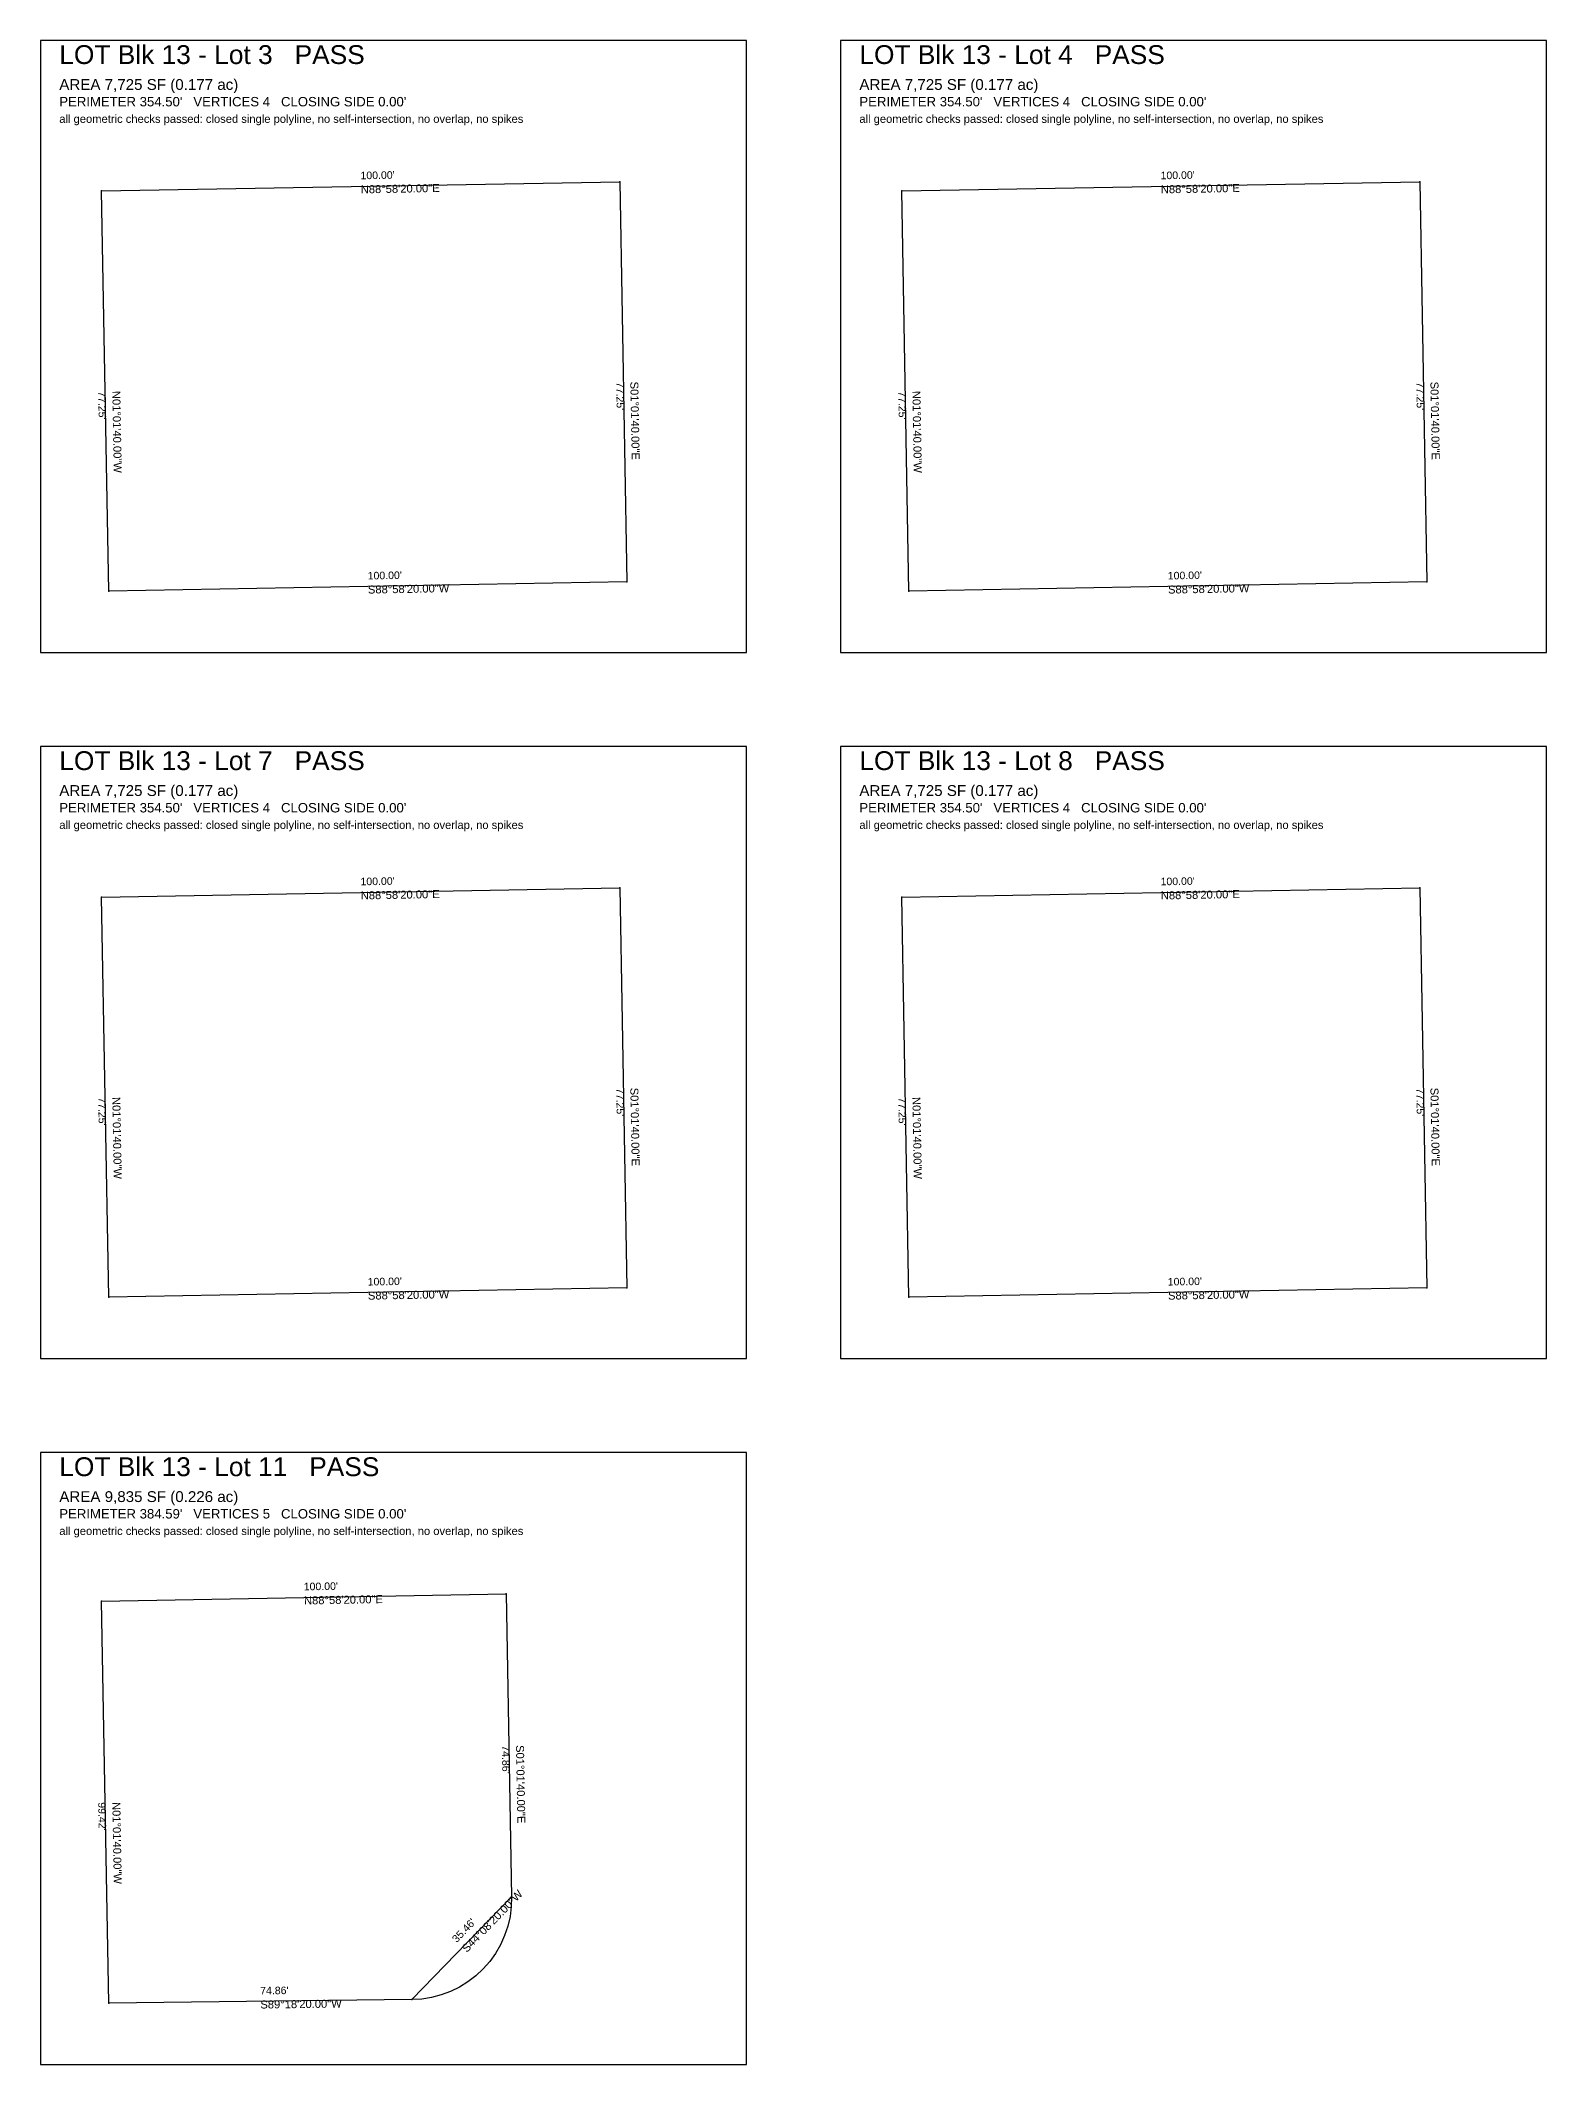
# Model space of a CAD drawing. Extents: x 0 to 1320, y -600 to 260.
# Drawn here: x 680 to 1320, y -600 to 260 of the extents above; entities that cross this region are included whole.
import ezdxf

# ---------------------------------------------------------------- set-up
doc = ezdxf.new("R2010")
doc.units = 0
for name, pattern in [('ROT_0.69', [0]), ('ROT_1.03', [0]), ('ROT_271.03', [0]), ('ROT_45.86', [0])]:
    doc.linetypes.add(name, pattern=pattern)
for name, color, linetype in [('LOT_POLYLINE', 4, 'CONTINUOUS'), ('SHEET_FRAME', 2, 'CONTINUOUS'), ('SHEET_LABELS', 7, 'CONTINUOUS')]:
    doc.layers.add(name, color=color, linetype=linetype)
doc.styles.get("Standard").update_dxf_attribs({"font": 'Arial'})

msp = doc.modelspace()

# ---------------------------------------------------------------- linework, layer by layer
at = {"layer": 'LOT_POLYLINE'}
for points in [[(709.0507, 26), (706, 196.0509), (926.1306, 200), (929.1813, 29.9491)], [(1049.0507, 26), (1046, 196.0509), (1266.1306, 200), (1269.1813, 29.9491)], [(709.0507, -274), (706, -103.9491), (926.1306, -100), (929.1813, -270.0509)], [(1049.0507, -274), (1046, -103.9491), (1266.1306, -100), (1269.1813, -270.0509)], [(709.0662, -574), (706, -403.0841), (877.913, -400), (880.2216, -528.687), (837.7643, -572.4401)]]:
    msp.add_lwpolyline(points, close=True, dxfattribs=at)
msp.add_lwpolyline([(880.2216, -528.687), (880.089, -532.9189), (879.5407, -537.1172), (878.582, -541.2412), (877.2222, -545.2509), (875.4746, -549.1074), (873.3561, -552.7732), (870.8872, -556.2129), (868.0918, -559.3929), (864.9972, -562.2825), (861.6333, -564.8537), (858.0328, -567.0815), (854.2306, -568.9442), (850.2636, -570.4239), (846.1703, -571.506), (841.9903, -572.1803), (837.7643, -572.44)], dxfattribs=at)
at = {"layer": 'SHEET_FRAME'}
for p, q in [((980, 260), (680, 260)), ((680, 260), (680, 0)), ((980, 0), (980, 260)), ((1320, 260), (1020, 260)), ((1020, 260), (1020, 0)), ((1320, 0), (1320, 260)), ((680, 0), (980, 0)), ((1020, 0), (1320, 0)), ((980, -40), (680, -40)), ((680, -40), (680, -300)), ((980, -300), (980, -40)), ((1320, -40), (1020, -40)), ((1020, -40), (1020, -300)), ((1320, -300), (1320, -40)), ((680, -300), (980, -300)), ((1020, -300), (1320, -300)), ((980, -340), (680, -340)), ((680, -340), (680, -600)), ((980, -600), (980, -340)), ((680, -600), (980, -600))]:
    msp.add_line(p, q, dxfattribs=at)
at = {"layer": 'SHEET_LABELS'}
for p in [(926.1306, 200), (1266.1306, 200), (706, 196.0509), (1046, 196.0509), (709.0507, 26), (929.1813, 29.9491), (1049.0507, 26), (1269.1813, 29.9491), (926.1306, -100), (1266.1306, -100), (706, -103.9491), (1046, -103.9491), (709.0507, -274), (929.1813, -270.0509), (1049.0507, -274), (1269.1813, -270.0509), (706, -403.0841), (877.913, -400), (880.2216, -528.687), (709.0662, -574), (837.7643, -572.4401)]:
    msp.add_point(p, dxfattribs=at)

# ---------------------------------------------------------------- texts
for s, height, p in [('LOT Blk 13 - Lot 3   PASS', 8, (688, 250)), ('LOT Blk 13 - Lot 4   PASS', 8, (1028, 250)), ('AREA 7,725 SF (0.177 ac)', 4.6, (688, 239)), ('AREA 7,725 SF (0.177 ac)', 4.6, (1028, 239)), ("PERIMETER 354.50'   VERTICES 4   CLOSING SIDE 0.00'", 4, (688, 232)), ("PERIMETER 354.50'   VERTICES 4   CLOSING SIDE 0.00'", 4, (1028, 232)), ('all geometric checks passed: closed single polyline, no self-intersection, no overlap, no spikes', 3.4, (688, 225)), ('all geometric checks passed: closed single polyline, no self-intersection, no overlap, no spikes', 3.4, (1028, 225)), ('LOT Blk 13 - Lot 7   PASS', 8, (688, -50)), ('LOT Blk 13 - Lot 8   PASS', 8, (1028, -50)), ('AREA 7,725 SF (0.177 ac)', 4.6, (688, -61)), ('AREA 7,725 SF (0.177 ac)', 4.6, (1028, -61)), ("PERIMETER 354.50'   VERTICES 4   CLOSING SIDE 0.00'", 4, (688, -68)), ("PERIMETER 354.50'   VERTICES 4   CLOSING SIDE 0.00'", 4, (1028, -68)), ('all geometric checks passed: closed single polyline, no self-intersection, no overlap, no spikes', 3.4, (688, -75)), ('all geometric checks passed: closed single polyline, no self-intersection, no overlap, no spikes', 3.4, (1028, -75)), ('LOT Blk 13 - Lot 11   PASS', 8, (688, -350)), ('AREA 9,835 SF (0.226 ac)', 4.6, (688, -361)), ("PERIMETER 384.59'   VERTICES 5   CLOSING SIDE 0.00'", 4, (688, -368)), ('all geometric checks passed: closed single polyline, no self-intersection, no overlap, no spikes', 3.4, (688, -375))]:
    msp.add_text(s, height=height, dxfattribs=at).set_placement(p)
at = {"layer": 'SHEET_LABELS', "linetype": 'ROT_1.03'}
for s, height, p in [("100.00'", 3.2, (816.0115, 201.0249)), ('N88%%d58\'20.00"E', 3.4, (816.1191, 195.0259)), ("100.00'", 3.2, (1156.0115, 201.0249)), ('N88%%d58\'20.00"E', 3.4, (1156.1191, 195.0259)), ("100.00'", 3.2, (819.0622, 30.9741)), ("100.00'", 3.2, (1159.0622, 30.9741)), ('S88%%d58\'20.00"W', 3.4, (819.1698, 24.9751)), ('S88%%d58\'20.00"W', 3.4, (1159.1698, 24.9751)), ("100.00'", 3.2, (816.0115, -98.9751)), ('N88%%d58\'20.00"E', 3.4, (816.1191, -104.9741)), ("100.00'", 3.2, (1156.0115, -98.9751)), ('N88%%d58\'20.00"E', 3.4, (1156.1191, -104.9741)), ("100.00'", 3.2, (819.0622, -269.0259)), ("100.00'", 3.2, (1159.0622, -269.0259)), ('S88%%d58\'20.00"W', 3.4, (819.1698, -275.0249)), ('S88%%d58\'20.00"W', 3.4, (1159.1698, -275.0249)), ("100.00'", 3.2, (791.9027, -398.5425)), ('N88%%d58\'20.00"E', 3.4, (792.0103, -404.5416))]:
    msp.add_text(s, height=height, rotation=1.03, dxfattribs=at).set_placement(p)
at = {"layer": 'SHEET_LABELS', "linetype": 'ROT_271.03'}
for s, height, p in [("77.25'", 3.2, (924.6564, 114.9208)), ('S01%%d01\'40.00"E', 3.4, (930.6554, 115.0284)), ("77.25'", 3.2, (1264.6564, 114.9208)), ('S01%%d01\'40.00"E', 3.4, (1270.6554, 115.0284)), ("77.25'", 3.2, (704.5258, 110.9716)), ('N01%%d01\'40.00"W', 3.4, (710.5249, 111.0792)), ("77.25'", 3.2, (1044.5258, 110.9716)), ('N01%%d01\'40.00"W', 3.4, (1050.5249, 111.0792)), ("77.25'", 3.2, (924.6564, -185.0792)), ('S01%%d01\'40.00"E', 3.4, (930.6554, -184.9716)), ("77.25'", 3.2, (1264.6564, -185.0792)), ('S01%%d01\'40.00"E', 3.4, (1270.6554, -184.9716)), ("77.25'", 3.2, (704.5258, -189.0284)), ('N01%%d01\'40.00"W', 3.4, (710.5249, -188.9208)), ("77.25'", 3.2, (1044.5258, -189.0284)), ('N01%%d01\'40.00"W', 3.4, (1050.5249, -188.9208)), ("74.86'", 3.2, (876.0678, -464.3973)), ('S01%%d01\'40.00"E', 3.4, (882.0668, -464.2897)), ("99.42'", 3.2, (704.5336, -488.5959)), ('N01%%d01\'40.00"W', 3.4, (710.5326, -488.4883))]:
    msp.add_text(s, height=height, rotation=271.03, dxfattribs=at).set_placement(p)
at = {"layer": 'SHEET_LABELS', "linetype": 'ROT_45.86'}
for s, height, p in [('S44%%d08\'20.00"W', 3.4, (861.1459, -552.6527)), ("35.46'", 3.2, (856.84, -548.4743))]:
    msp.add_text(s, height=height, rotation=45.86, dxfattribs=at).set_placement(p)
at = {"layer": 'SHEET_LABELS', "linetype": 'ROT_0.69'}
for s, height, p in [("74.86'", 3.2, (773.3789, -570.2202)), ('S89%%d18\'20.00"W', 3.4, (773.4516, -576.2198))]:
    msp.add_text(s, height=height, rotation=0.69, dxfattribs=at).set_placement(p)

doc.saveas('drawing.dxf')
